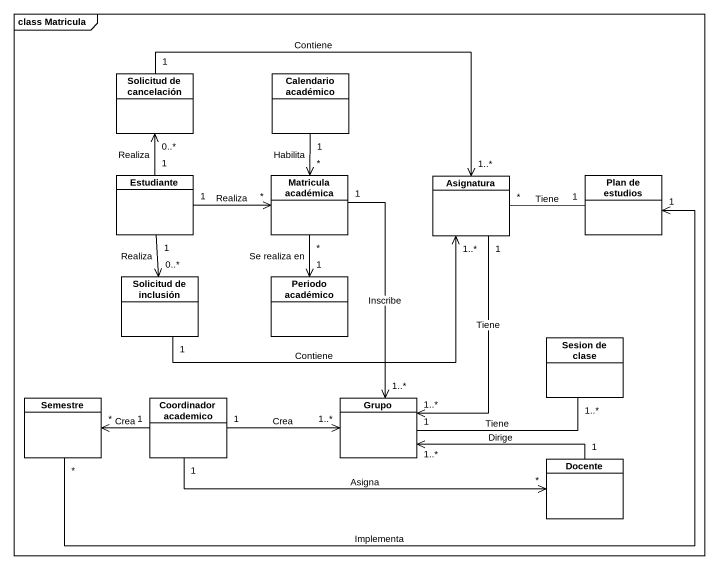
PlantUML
@startuml
mainframe class Matricula
hide circle
hide empty members
class "Solicitud de cancelación" as Solicitud_de_cancelación
class "Calendario académico" as Calendario_académico
class Estudiante
class "Matricula académica" as Matricula_académica
class Asignatura
class "Plan de estudios" as Plan_de_estudios
class "Solicitud de inclusión" as Solicitud_de_inclusión
class "Periodo académico" as Periodo_académico
class "Sesion de clase" as Sesion_de_clase
class Semestre
class "Coordinador academico" as Coordinador_academico
class Grupo
class Docente
Solicitud_de_cancelación "1" -right-> "1..*" Asignatura : Contiene
Calendario_académico "1" --> "*" Matricula_académica : Habilita
Estudiante "1" -up-> "0..*" Solicitud_de_cancelación : Realiza
Estudiante "1" -right-> "*" Matricula_académica : Realiza
Estudiante "1" --> "0..*" Solicitud_de_inclusión : Realiza
Matricula_académica "*" --> "1" Periodo_académico : Se realiza en
Matricula_académica "1" --> "1..*" Grupo : Inscribe
Asignatura "1" --> "1..*" Grupo : Tiene
Plan_de_estudios "1" -left- "*" Asignatura : Tiene
Solicitud_de_inclusión "1" -right-> "1..*" Asignatura : Contiene
Semestre "*" -right-> "1" Plan_de_estudios : Implementa
Coordinador_academico "1" -left-> "*" Semestre : Crea
Coordinador_academico "1" -right-> "1..*" Grupo : Crea
Coordinador_academico "1" -right-> "*" Docente : Asigna
Grupo "1" -right- "1..*" Sesion_de_clase : Tiene
Docente "1" -left-> "1..*" Grupo : Dirige
@enduml
